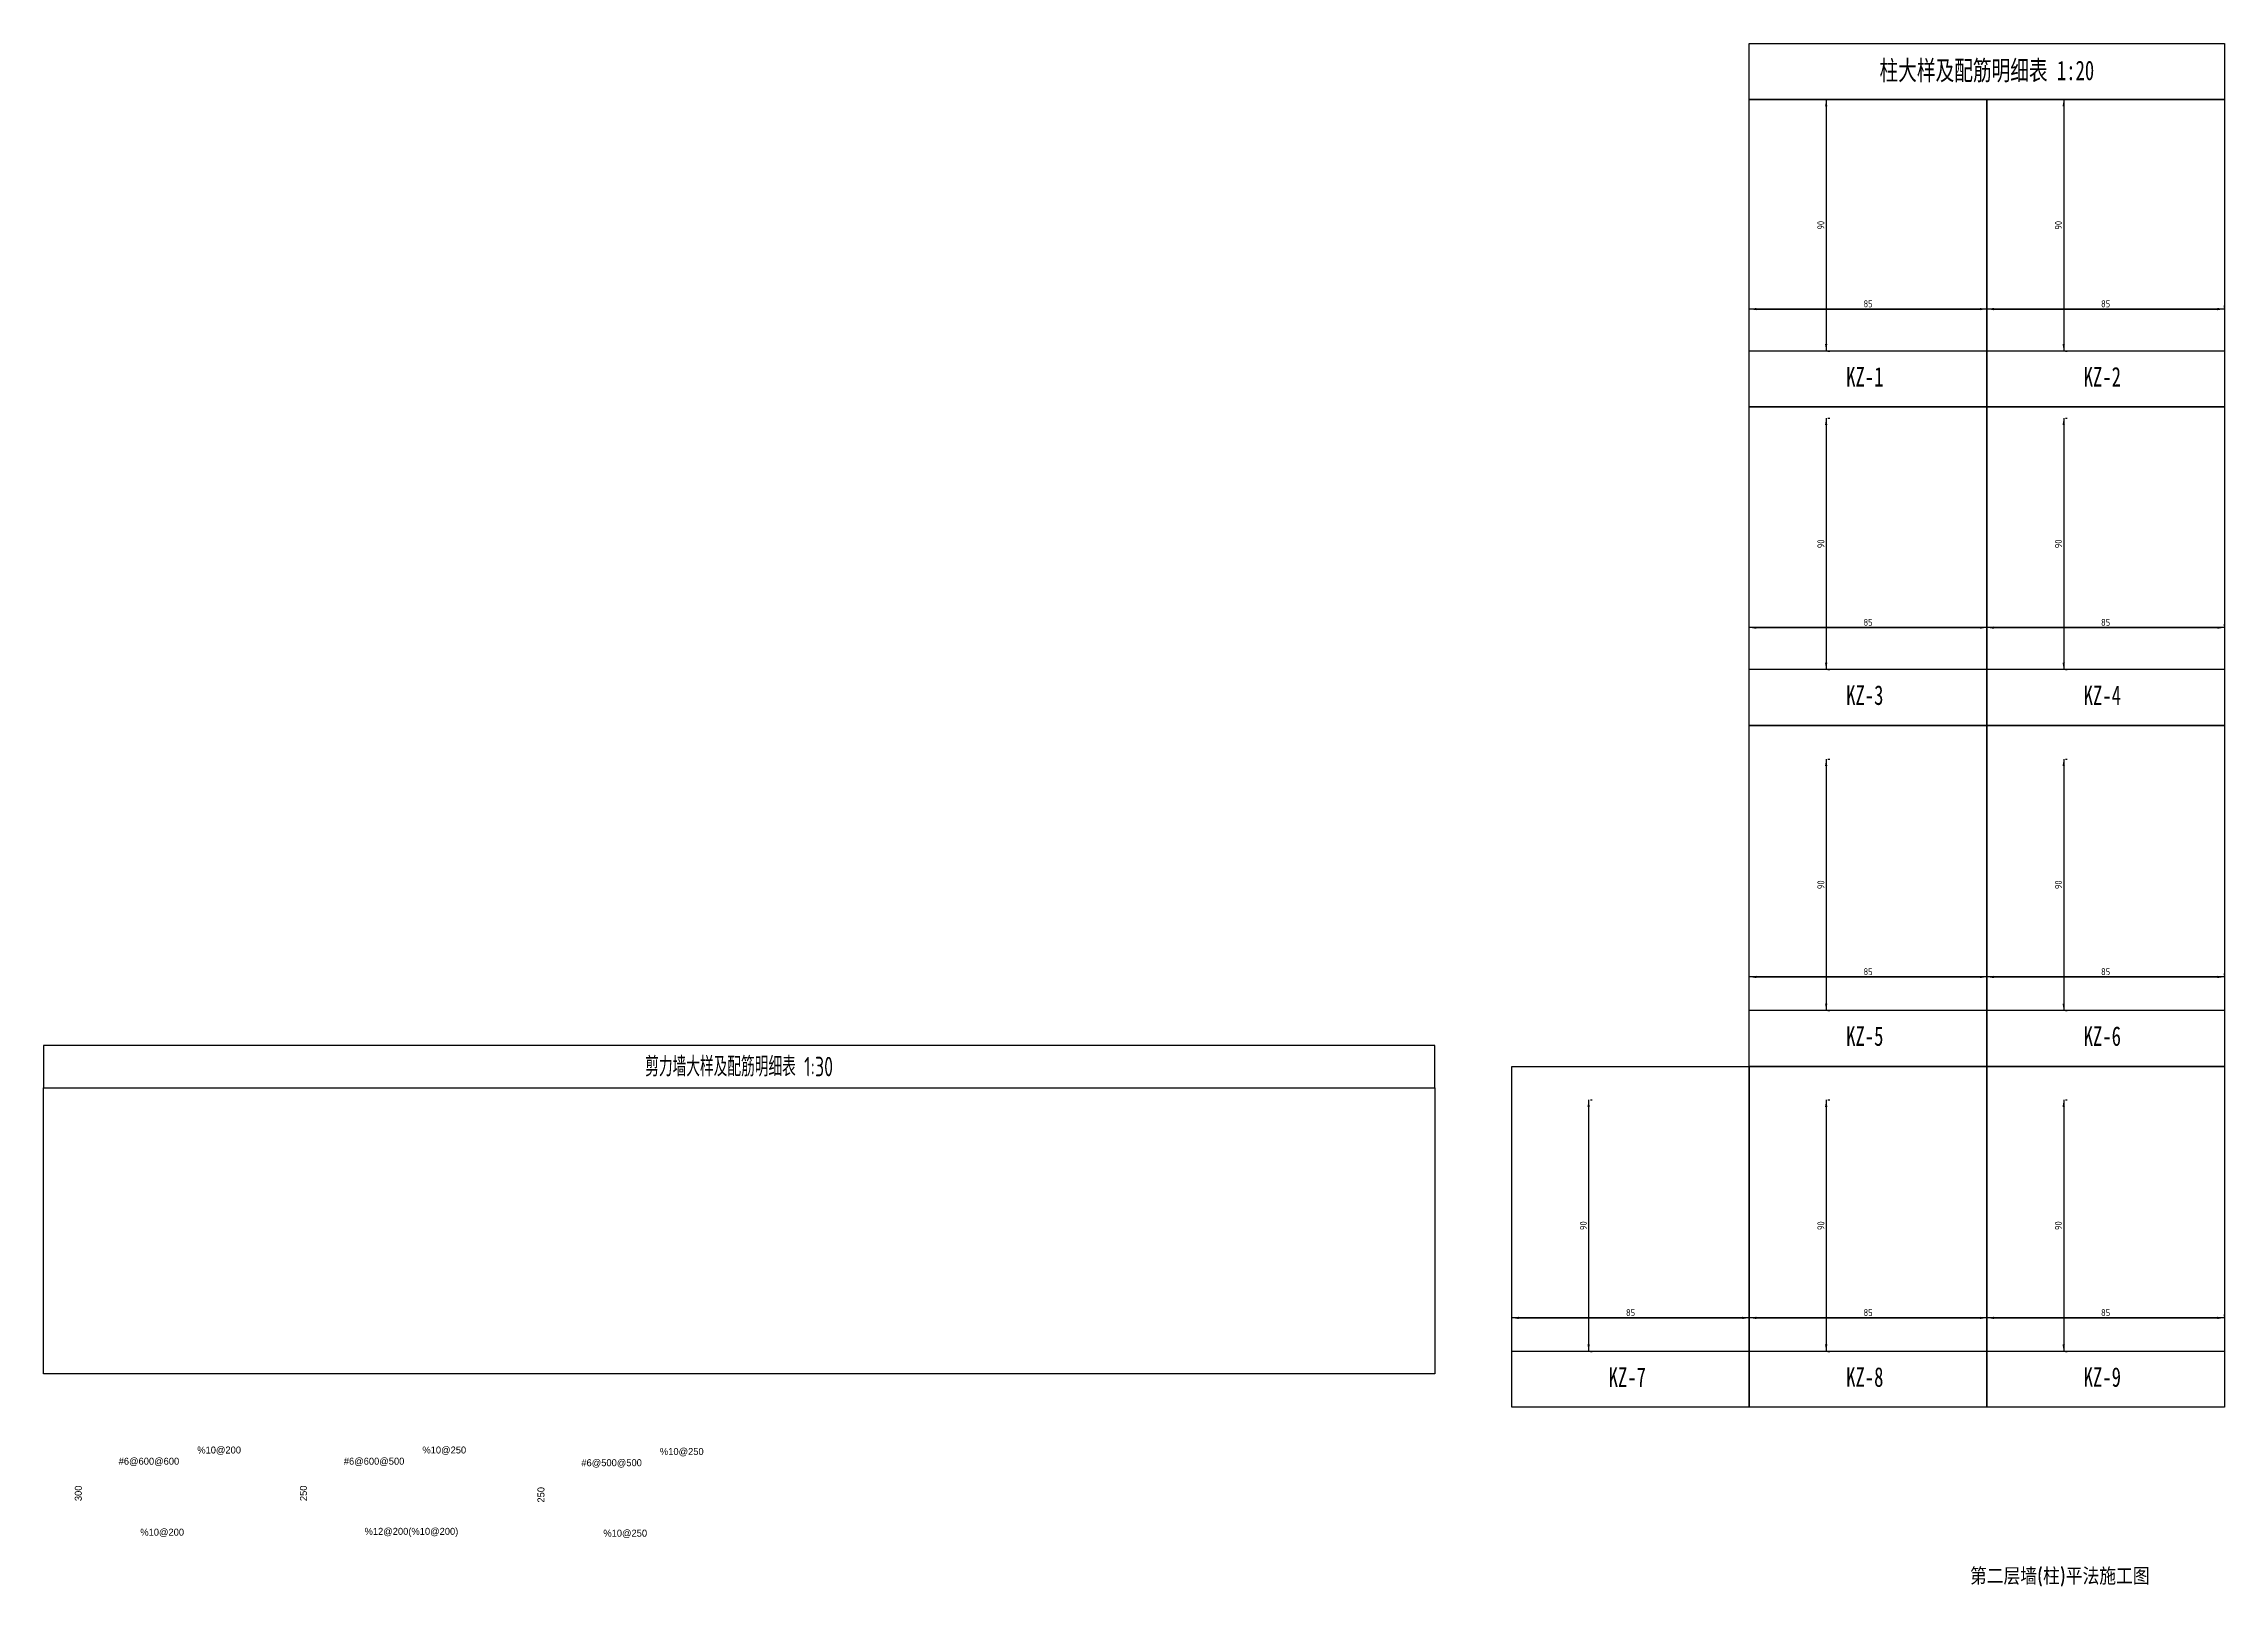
# Model space of a CAD drawing. Header units: millimetres. Extents: x 0 to 5000, y -622 to 594.
# Drawn here: x 1027 to 1807, y 19 to 571 of the extents above; entities that cross this region are included whole.
import ezdxf

# ---------------------------------------------------------------- set-up
doc = ezdxf.new("R2010")
doc.units = ezdxf.units.MM
doc.header["$LTSCALE"] = 0.01
doc.layers.add('PUB_TEXT', color=7, linetype='Continuous')
doc.styles.add('hztxt', font='tssdeng.shx', dxfattribs={"bigfont": 'hztxt.shx'})
doc.styles.get("Standard").update_dxf_attribs({"font": 'gbenor.shx'})
doc.styles.add('xxxx', font='RIF.ttf')
doc.styles.add('宋体', font='')
doc.styles.get('宋体').set_extended_font_data('SimSun')
doc.dimstyles.new('ISO-25', dxfattribs={"dimtxt": 2.5, "dimasz": 2.5, "dimexe": 1.25, "dimexo": 0.625, "dimtad": 1, "dimtxsty": 'Standard', "dimcen": 2.5, "dimadec": 0, "dimazin": 0, "dimtfac": 1, "dimtmove": 0, "dimatfit": 3, "dimfxl": 1, "dimarcsym": 0})

# ---------------------------------------------------------------- blocks, each defined once
blk = doc.blocks.new('*D13')
at = {"layer": 'Defpoints', "color": 0, "lineweight": -2, "transparency": 16777216}
for p, q in [((1637.4, 476.41), (1637.4, 477.03)), ((1722.4, 476.41), (1722.4, 477.03)), ((1639.9, 475.78), (1719.9, 475.78))]:
    blk.add_line(p, q, dxfattribs=at)
at = {"layer": 'Defpoints', "color": 0, "transparency": 16777216}
for p in [(1637.4, 475.78), (1722.4, 475.78), (1722.4, 475.78)]:
    blk.add_point(p, dxfattribs=at)
for points in [[(1639.9, 476.2), (1639.9, 475.37), (1637.4, 475.78)], [(1719.9, 476.2), (1719.9, 475.37), (1722.4, 475.78)]]:
    blk.add_solid(points, dxfattribs=at)
at = {"layer": 'Defpoints', "color": 0, "transparency": 16777216, "insert": (1679.9, 477.68), "char_height": 2.5, "attachment_point": 5}
blk.add_mtext('85', dxfattribs=at)
blk = doc.blocks.new('*D14')
at = {"layer": 'Defpoints', "color": 0, "lineweight": -2, "transparency": 16777216}
for p, q in [((1664.9, 548.28), (1664.9, 463.28)), ((1665.53, 550.78), (1666.15, 550.78)), ((1665.53, 460.78), (1666.15, 460.78))]:
    blk.add_line(p, q, dxfattribs=at)
at = {"layer": 'Defpoints', "color": 0, "transparency": 16777216}
for p in [(1664.9, 550.78), (1664.9, 460.78), (1664.9, 460.78)]:
    blk.add_point(p, dxfattribs=at)
for points in [[(1664.48, 548.28), (1665.32, 548.28), (1664.9, 550.78)], [(1664.48, 463.28), (1665.32, 463.28), (1664.9, 460.78)]]:
    blk.add_solid(points, dxfattribs=at)
at = {"layer": 'Defpoints', "color": 0, "transparency": 16777216, "insert": (1663, 505.78), "char_height": 2.5, "attachment_point": 5, "rotation": 90}
blk.add_mtext('90', dxfattribs=at)
blk = doc.blocks.new('*D15')
at = {"layer": 'Defpoints', "color": 0, "lineweight": -2, "transparency": 16777216}
for p, q in [((1722.4, 476.41), (1722.4, 477.03)), ((1807.4, 476.41), (1807.4, 477.03)), ((1724.9, 475.78), (1804.9, 475.78))]:
    blk.add_line(p, q, dxfattribs=at)
at = {"layer": 'Defpoints', "color": 0, "transparency": 16777216}
for p in [(1722.4, 475.78), (1807.4, 475.78), (1807.4, 475.78)]:
    blk.add_point(p, dxfattribs=at)
for points in [[(1724.9, 476.2), (1724.9, 475.37), (1722.4, 475.78)], [(1804.9, 476.2), (1804.9, 475.37), (1807.4, 475.78)]]:
    blk.add_solid(points, dxfattribs=at)
at = {"layer": 'Defpoints', "color": 0, "transparency": 16777216, "insert": (1764.9, 477.68), "char_height": 2.5, "attachment_point": 5}
blk.add_mtext('85', dxfattribs=at)
blk = doc.blocks.new('*D16')
at = {"layer": 'Defpoints', "color": 0, "lineweight": -2, "transparency": 16777216}
for p, q in [((1749.9, 548.28), (1749.9, 463.28)), ((1750.53, 550.78), (1751.15, 550.78)), ((1750.53, 460.78), (1751.15, 460.78))]:
    blk.add_line(p, q, dxfattribs=at)
at = {"layer": 'Defpoints', "color": 0, "transparency": 16777216}
for p in [(1749.9, 550.78), (1749.9, 460.78), (1749.9, 460.78)]:
    blk.add_point(p, dxfattribs=at)
for points in [[(1749.48, 548.28), (1750.32, 548.28), (1749.9, 550.78)], [(1749.48, 463.28), (1750.32, 463.28), (1749.9, 460.78)]]:
    blk.add_solid(points, dxfattribs=at)
at = {"layer": 'Defpoints', "color": 0, "transparency": 16777216, "insert": (1748, 505.78), "char_height": 2.5, "attachment_point": 5, "rotation": 90}
blk.add_mtext('90', dxfattribs=at)
blk = doc.blocks.new('*D17')
at = {"layer": 'Defpoints', "color": 0, "lineweight": -2, "transparency": 16777216}
for p, q in [((1637.4, 362.41), (1637.4, 363.03)), ((1639.9, 361.78), (1719.9, 361.78)), ((1722.4, 362.41), (1722.4, 363.03))]:
    blk.add_line(p, q, dxfattribs=at)
at = {"layer": 'Defpoints', "color": 0, "transparency": 16777216}
for p in [(1637.4, 361.78), (1722.4, 361.78), (1722.4, 361.78)]:
    blk.add_point(p, dxfattribs=at)
for points in [[(1639.9, 362.2), (1639.9, 361.37), (1637.4, 361.78)], [(1719.9, 362.2), (1719.9, 361.37), (1722.4, 361.78)]]:
    blk.add_solid(points, dxfattribs=at)
at = {"layer": 'Defpoints', "color": 0, "transparency": 16777216, "insert": (1679.9, 363.68), "char_height": 2.5, "attachment_point": 5}
blk.add_mtext('85', dxfattribs=at)
blk = doc.blocks.new('*D18')
at = {"layer": 'Defpoints', "color": 0, "lineweight": -2, "transparency": 16777216}
for p, q in [((1664.9, 434.28), (1664.9, 349.28)), ((1665.53, 436.78), (1666.15, 436.78)), ((1665.53, 346.78), (1666.15, 346.78))]:
    blk.add_line(p, q, dxfattribs=at)
at = {"layer": 'Defpoints', "color": 0, "transparency": 16777216}
for p in [(1664.9, 436.78), (1664.9, 346.78), (1664.9, 346.78)]:
    blk.add_point(p, dxfattribs=at)
for points in [[(1664.48, 434.28), (1665.32, 434.28), (1664.9, 436.78)], [(1664.48, 349.28), (1665.32, 349.28), (1664.9, 346.78)]]:
    blk.add_solid(points, dxfattribs=at)
at = {"layer": 'Defpoints', "color": 0, "transparency": 16777216, "insert": (1663, 391.78), "char_height": 2.5, "attachment_point": 5, "rotation": 90}
blk.add_mtext('90', dxfattribs=at)
blk = doc.blocks.new('*D19')
at = {"layer": 'Defpoints', "color": 0, "lineweight": -2, "transparency": 16777216}
for p, q in [((1722.4, 362.41), (1722.4, 363.03)), ((1724.9, 361.78), (1804.9, 361.78)), ((1807.4, 362.41), (1807.4, 363.03))]:
    blk.add_line(p, q, dxfattribs=at)
at = {"layer": 'Defpoints', "color": 0, "transparency": 16777216}
for p in [(1722.4, 361.78), (1807.4, 361.78), (1807.4, 361.78)]:
    blk.add_point(p, dxfattribs=at)
for points in [[(1724.9, 362.2), (1724.9, 361.37), (1722.4, 361.78)], [(1804.9, 362.2), (1804.9, 361.37), (1807.4, 361.78)]]:
    blk.add_solid(points, dxfattribs=at)
at = {"layer": 'Defpoints', "color": 0, "transparency": 16777216, "insert": (1764.9, 363.68), "char_height": 2.5, "attachment_point": 5}
blk.add_mtext('85', dxfattribs=at)
blk = doc.blocks.new('*D20')
at = {"layer": 'Defpoints', "color": 0, "lineweight": -2, "transparency": 16777216}
for p, q in [((1749.9, 434.28), (1749.9, 349.28)), ((1750.53, 436.78), (1751.15, 436.78)), ((1750.53, 346.78), (1751.15, 346.78))]:
    blk.add_line(p, q, dxfattribs=at)
at = {"layer": 'Defpoints', "color": 0, "transparency": 16777216}
for p in [(1749.9, 436.78), (1749.9, 346.78), (1749.9, 346.78)]:
    blk.add_point(p, dxfattribs=at)
for points in [[(1749.48, 434.28), (1750.32, 434.28), (1749.9, 436.78)], [(1749.48, 349.28), (1750.32, 349.28), (1749.9, 346.78)]]:
    blk.add_solid(points, dxfattribs=at)
at = {"layer": 'Defpoints', "color": 0, "transparency": 16777216, "insert": (1748, 391.78), "char_height": 2.5, "attachment_point": 5, "rotation": 90}
blk.add_mtext('90', dxfattribs=at)
blk = doc.blocks.new('*D21')
at = {"layer": 'Defpoints', "color": 0, "lineweight": -2, "transparency": 16777216}
for p, q in [((1637.4, 237.41), (1637.4, 238.03)), ((1639.9, 236.78), (1719.9, 236.78)), ((1722.4, 237.41), (1722.4, 238.03))]:
    blk.add_line(p, q, dxfattribs=at)
at = {"layer": 'Defpoints', "color": 0, "transparency": 16777216}
for p in [(1637.4, 236.78), (1722.4, 236.78), (1722.4, 236.78)]:
    blk.add_point(p, dxfattribs=at)
for points in [[(1639.9, 237.2), (1639.9, 236.37), (1637.4, 236.78)], [(1719.9, 237.2), (1719.9, 236.37), (1722.4, 236.78)]]:
    blk.add_solid(points, dxfattribs=at)
at = {"layer": 'Defpoints', "color": 0, "transparency": 16777216, "insert": (1679.9, 238.68), "char_height": 2.5, "attachment_point": 5}
blk.add_mtext('85', dxfattribs=at)
blk = doc.blocks.new('*D22')
at = {"layer": 'Defpoints', "color": 0, "lineweight": -2, "transparency": 16777216}
for p, q in [((1664.9, 312.28), (1664.9, 227.28)), ((1665.53, 314.78), (1666.15, 314.78)), ((1665.53, 224.78), (1666.15, 224.78))]:
    blk.add_line(p, q, dxfattribs=at)
at = {"layer": 'Defpoints', "color": 0, "transparency": 16777216}
for p in [(1664.9, 314.78), (1664.9, 224.78), (1664.9, 224.78)]:
    blk.add_point(p, dxfattribs=at)
for points in [[(1664.48, 312.28), (1665.32, 312.28), (1664.9, 314.78)], [(1664.48, 227.28), (1665.32, 227.28), (1664.9, 224.78)]]:
    blk.add_solid(points, dxfattribs=at)
at = {"layer": 'Defpoints', "color": 0, "transparency": 16777216, "insert": (1663, 269.78), "char_height": 2.5, "attachment_point": 5, "rotation": 90}
blk.add_mtext('90', dxfattribs=at)
blk = doc.blocks.new('*D23')
at = {"layer": 'Defpoints', "color": 0, "lineweight": -2, "transparency": 16777216}
for p, q in [((1722.4, 237.41), (1722.4, 238.03)), ((1724.9, 236.78), (1804.9, 236.78)), ((1807.4, 237.41), (1807.4, 238.03))]:
    blk.add_line(p, q, dxfattribs=at)
at = {"layer": 'Defpoints', "color": 0, "transparency": 16777216}
for p in [(1722.4, 236.78), (1807.4, 236.78), (1807.4, 236.78)]:
    blk.add_point(p, dxfattribs=at)
for points in [[(1724.9, 237.2), (1724.9, 236.37), (1722.4, 236.78)], [(1804.9, 237.2), (1804.9, 236.37), (1807.4, 236.78)]]:
    blk.add_solid(points, dxfattribs=at)
at = {"layer": 'Defpoints', "color": 0, "transparency": 16777216, "insert": (1764.9, 238.68), "char_height": 2.5, "attachment_point": 5}
blk.add_mtext('85', dxfattribs=at)
blk = doc.blocks.new('*D24')
at = {"layer": 'Defpoints', "color": 0, "lineweight": -2, "transparency": 16777216}
for p, q in [((1749.9, 312.28), (1749.9, 227.28)), ((1750.53, 314.78), (1751.15, 314.78)), ((1750.53, 224.78), (1751.15, 224.78))]:
    blk.add_line(p, q, dxfattribs=at)
at = {"layer": 'Defpoints', "color": 0, "transparency": 16777216}
for p in [(1749.9, 314.78), (1749.9, 224.78), (1749.9, 224.78)]:
    blk.add_point(p, dxfattribs=at)
for points in [[(1749.48, 312.28), (1750.32, 312.28), (1749.9, 314.78)], [(1749.48, 227.28), (1750.32, 227.28), (1749.9, 224.78)]]:
    blk.add_solid(points, dxfattribs=at)
at = {"layer": 'Defpoints', "color": 0, "transparency": 16777216, "insert": (1748, 269.78), "char_height": 2.5, "attachment_point": 5, "rotation": 90}
blk.add_mtext('90', dxfattribs=at)
blk = doc.blocks.new('*D25')
at = {"layer": 'Defpoints', "color": 0, "lineweight": -2, "transparency": 16777216}
for p, q in [((1552.4, 115.41), (1552.4, 116.03)), ((1554.9, 114.78), (1634.9, 114.78)), ((1637.4, 115.41), (1637.4, 116.03))]:
    blk.add_line(p, q, dxfattribs=at)
at = {"layer": 'Defpoints', "color": 0, "transparency": 16777216}
for p in [(1552.4, 114.78), (1637.4, 114.78), (1637.4, 114.78)]:
    blk.add_point(p, dxfattribs=at)
for points in [[(1554.9, 115.2), (1554.9, 114.37), (1552.4, 114.78)], [(1634.9, 115.2), (1634.9, 114.37), (1637.4, 114.78)]]:
    blk.add_solid(points, dxfattribs=at)
at = {"layer": 'Defpoints', "color": 0, "transparency": 16777216, "insert": (1594.9, 116.68), "char_height": 2.5, "attachment_point": 5}
blk.add_mtext('85', dxfattribs=at)
blk = doc.blocks.new('*D26')
at = {"layer": 'Defpoints', "color": 0, "lineweight": -2, "transparency": 16777216}
for p, q in [((1579.9, 190.28), (1579.9, 105.28)), ((1580.53, 192.78), (1581.15, 192.78)), ((1580.53, 102.78), (1581.15, 102.78))]:
    blk.add_line(p, q, dxfattribs=at)
at = {"layer": 'Defpoints', "color": 0, "transparency": 16777216}
for p in [(1579.9, 192.78), (1579.9, 102.78), (1579.9, 102.78)]:
    blk.add_point(p, dxfattribs=at)
for points in [[(1579.48, 190.28), (1580.32, 190.28), (1579.9, 192.78)], [(1579.48, 105.28), (1580.32, 105.28), (1579.9, 102.78)]]:
    blk.add_solid(points, dxfattribs=at)
at = {"layer": 'Defpoints', "color": 0, "transparency": 16777216, "insert": (1578, 147.78), "char_height": 2.5, "attachment_point": 5, "rotation": 90}
blk.add_mtext('90', dxfattribs=at)
blk = doc.blocks.new('*D27')
at = {"layer": 'Defpoints', "color": 0, "lineweight": -2, "transparency": 16777216}
for p, q in [((1637.4, 115.41), (1637.4, 116.03)), ((1639.9, 114.78), (1719.9, 114.78)), ((1722.4, 115.41), (1722.4, 116.03))]:
    blk.add_line(p, q, dxfattribs=at)
at = {"layer": 'Defpoints', "color": 0, "transparency": 16777216}
for p in [(1637.4, 114.78), (1722.4, 114.78), (1722.4, 114.78)]:
    blk.add_point(p, dxfattribs=at)
for points in [[(1639.9, 115.2), (1639.9, 114.37), (1637.4, 114.78)], [(1719.9, 115.2), (1719.9, 114.37), (1722.4, 114.78)]]:
    blk.add_solid(points, dxfattribs=at)
at = {"layer": 'Defpoints', "color": 0, "transparency": 16777216, "insert": (1679.9, 116.68), "char_height": 2.5, "attachment_point": 5}
blk.add_mtext('85', dxfattribs=at)
blk = doc.blocks.new('*D28')
at = {"layer": 'Defpoints', "color": 0, "lineweight": -2, "transparency": 16777216}
for p, q in [((1664.9, 190.28), (1664.9, 105.28)), ((1665.53, 192.78), (1666.15, 192.78)), ((1665.53, 102.78), (1666.15, 102.78))]:
    blk.add_line(p, q, dxfattribs=at)
at = {"layer": 'Defpoints', "color": 0, "transparency": 16777216}
for p in [(1664.9, 192.78), (1664.9, 102.78), (1664.9, 102.78)]:
    blk.add_point(p, dxfattribs=at)
for points in [[(1664.48, 190.28), (1665.32, 190.28), (1664.9, 192.78)], [(1664.48, 105.28), (1665.32, 105.28), (1664.9, 102.78)]]:
    blk.add_solid(points, dxfattribs=at)
at = {"layer": 'Defpoints', "color": 0, "transparency": 16777216, "insert": (1663, 147.78), "char_height": 2.5, "attachment_point": 5, "rotation": 90}
blk.add_mtext('90', dxfattribs=at)
blk = doc.blocks.new('*D29')
at = {"layer": 'Defpoints', "color": 0, "lineweight": -2, "transparency": 16777216}
for p, q in [((1722.4, 115.41), (1722.4, 116.03)), ((1724.9, 114.78), (1804.9, 114.78)), ((1807.4, 115.41), (1807.4, 116.03))]:
    blk.add_line(p, q, dxfattribs=at)
at = {"layer": 'Defpoints', "color": 0, "transparency": 16777216}
for p in [(1722.4, 114.78), (1807.4, 114.78), (1807.4, 114.78)]:
    blk.add_point(p, dxfattribs=at)
for points in [[(1724.9, 115.2), (1724.9, 114.37), (1722.4, 114.78)], [(1804.9, 115.2), (1804.9, 114.37), (1807.4, 114.78)]]:
    blk.add_solid(points, dxfattribs=at)
at = {"layer": 'Defpoints', "color": 0, "transparency": 16777216, "insert": (1764.9, 116.68), "char_height": 2.5, "attachment_point": 5}
blk.add_mtext('85', dxfattribs=at)
blk = doc.blocks.new('*D30')
at = {"layer": 'Defpoints', "color": 0, "lineweight": -2, "transparency": 16777216}
for p, q in [((1749.9, 190.28), (1749.9, 105.28)), ((1750.53, 192.78), (1751.15, 192.78)), ((1750.53, 102.78), (1751.15, 102.78))]:
    blk.add_line(p, q, dxfattribs=at)
at = {"layer": 'Defpoints', "color": 0, "transparency": 16777216}
for p in [(1749.9, 192.78), (1749.9, 102.78), (1749.9, 102.78)]:
    blk.add_point(p, dxfattribs=at)
for points in [[(1749.48, 190.28), (1750.32, 190.28), (1749.9, 192.78)], [(1749.48, 105.28), (1750.32, 105.28), (1749.9, 102.78)]]:
    blk.add_solid(points, dxfattribs=at)
at = {"layer": 'Defpoints', "color": 0, "transparency": 16777216, "insert": (1748, 147.78), "char_height": 2.5, "attachment_point": 5, "rotation": 90}
blk.add_mtext('90', dxfattribs=at)

msp = doc.modelspace()

# ---------------------------------------------------------------- linework, layer by layer
at = {"color": 3}
for p, q in [((1722.4, 475.782), (1637.4, 475.782)), ((1807.4, 475.782), (1722.4, 475.782)), ((1722.4, 361.782), (1637.4, 361.782)), ((1807.4, 361.782), (1722.4, 361.782)), ((1722.4, 236.782), (1637.4, 236.782)), ((1807.4, 236.782), (1722.4, 236.782)), ((1027, 94.807), (1027, 197.094)), ((1524.796, 197.094), (1524.796, 94.807)), ((1637.4, 114.782), (1552.4, 114.782)), ((1722.4, 114.782), (1637.4, 114.782)), ((1807.4, 114.782), (1722.4, 114.782)), ((1524.796, 94.807), (1027, 94.807))]:
    msp.add_line(p, q, dxfattribs=at)
for p, q in [((1722.4, 460.782), (1637.4, 460.782)), ((1807.4, 460.782), (1722.4, 460.782)), ((1722.4, 346.782), (1637.4, 346.782)), ((1807.4, 346.782), (1722.4, 346.782)), ((1722.4, 224.782), (1637.4, 224.782)), ((1807.4, 224.782), (1722.4, 224.782)), ((1637.4, 102.782), (1552.4, 102.782)), ((1722.4, 102.782), (1637.4, 102.782)), ((1807.4, 102.782), (1722.4, 102.782))]:
    msp.add_line(p, q)
for points in [[(1637.4, 570.782), (1807.4, 570.782), (1807.4, 550.782), (1637.4, 550.782)], [(1637.4, 550.782), (1722.4, 550.782), (1722.4, 440.782), (1637.4, 440.782)], [(1722.4, 550.782), (1807.4, 550.782), (1807.4, 440.782), (1722.4, 440.782)], [(1637.4, 440.782), (1722.4, 440.782), (1722.4, 326.782), (1637.4, 326.782)], [(1722.4, 440.782), (1807.4, 440.782), (1807.4, 326.782), (1722.4, 326.782)], [(1637.4, 326.782), (1722.4, 326.782), (1722.4, 204.782), (1637.4, 204.782)], [(1722.4, 326.782), (1807.4, 326.782), (1807.4, 204.782), (1722.4, 204.782)], [(1552.4, 204.782), (1637.4, 204.782), (1637.4, 82.782), (1552.4, 82.782)], [(1637.4, 204.782), (1722.4, 204.782), (1722.4, 82.782), (1637.4, 82.782)], [(1722.4, 204.782), (1807.4, 204.782), (1807.4, 82.782), (1722.4, 82.782)]]:
    msp.add_lwpolyline(points, close=True)
msp.add_lwpolyline([(1524.796, 212.262), (1027, 212.262), (1027, 197.094), (1524.796, 197.094)], close=True, dxfattribs=at)
at = {"layer": 'Defpoints', "color": 3}
for p, q in [((1664.9, 550.782), (1664.9, 460.782)), ((1749.9, 550.782), (1749.9, 460.782)), ((1664.9, 436.782), (1664.9, 346.782)), ((1749.9, 436.782), (1749.9, 346.782)), ((1664.9, 314.782), (1664.9, 224.782)), ((1749.9, 314.782), (1749.9, 224.782)), ((1579.9, 192.782), (1579.9, 102.782)), ((1664.9, 192.782), (1664.9, 102.782)), ((1749.9, 192.782), (1749.9, 102.782))]:
    msp.add_line(p, q, dxfattribs=at)

# ---------------------------------------------------------------- texts
at = {"color": 3, "char_height": 2.5, "attachment_point": 5, "style": 'xxxx'}
for s, insert, width in [('#6@600@600', (1064.691, 63.239), 19.64216), ('%10@200', (1089.81, 67.255), 16.71589), ('#6@600@500', (1145.26, 63.245), 19.64216), ('%10@250', (1170.378, 67.26), 16.71589), ('#6@500@500', (1230.26, 62.712), 19.64216), ('%10@250', (1255.378, 66.728), 16.71589), ('%10@200', (1069.43, 37.843), 16.71589), ('%12@200(%10@200)', (1158.623, 38.023), 16.71589), ('%10@250', (1235.131, 37.491), 16.71589)]:
    msp.add_mtext(s, dxfattribs=dict(at, insert=insert, width=width))
at = {"color": 3, "char_height": 2.5, "width": 14.99448, "attachment_point": 5, "rotation": 90, "style": 'xxxx'}
for s, insert in [('300', (1039.426, 52.001)), ('250', (1119.995, 52.006)), ('250', (1204.994, 51.473))]:
    msp.add_mtext(s, dxfattribs=dict(at, insert=insert))
at = {"insert": (1748.5, 22), "char_height": 6, "width": 95, "attachment_point": 5, "style": 'hztxt'}
msp.add_mtext('第二层墙(柱)平法施工图', dxfattribs=at)
at = {"layer": 'PUB_TEXT', "char_height": 7, "attachment_point": 5}
for s, insert, width, style in [('\\W0.7000;柱大样及配筋明细表 1:20', (1722.4, 560.782), 170, '宋体'), ('\\W0.7000;KZ-1', (1678.725, 451.578), 82.65024, '宋体'), ('{\\W0.7;KZ-2}', (1763.725, 451.578), 82.65024, '宋体'), ('{\\W0.7;KZ-3}', (1678.725, 337.578), 82.65024, '宋体'), ('{\\W0.7;KZ-4}', (1763.725, 337.578), 82.65024, '宋体'), ('{\\W0.7;KZ-5}', (1678.725, 215.578), 82.65024, '宋体'), ('{\\W0.7;KZ-6}', (1763.725, 215.578), 82.65024, '宋体'), ('{\\W0.7;剪力墙大样及配筋明细表 1:30}', (1275.898, 204.678), 497.79587, 'hztxt'), ('{\\W0.7;KZ-7}', (1593.725, 93.578), 82.65024, '宋体'), ('{\\W0.7;KZ-8}', (1678.725, 93.578), 82.65024, '宋体'), ('{\\W0.7;KZ-9}', (1763.725, 93.578), 82.65024, '宋体')]:
    msp.add_mtext(s, dxfattribs=dict(at, insert=insert, width=width, style=style))

# ---------------------------------------------------------------- dimensions: what is measured, and where the dimension line sits
at = {"layer": 'Defpoints', "color": 3}
for base, p1, p2, picture, middle in [((1664.9, 460.782), (1664.9, 550.782), (1664.9, 460.782), '*D14', (1662.999, 505.782)), ((1749.9, 460.782), (1749.9, 550.782), (1749.9, 460.782), '*D16', (1747.999, 505.782)), ((1664.9, 346.782), (1664.9, 436.782), (1664.9, 346.782), '*D18', (1662.999, 391.782)), ((1749.9, 346.782), (1749.9, 436.782), (1749.9, 346.782), '*D20', (1747.999, 391.782)), ((1664.9, 224.782), (1664.9, 314.782), (1664.9, 224.782), '*D22', (1662.999, 269.782)), ((1749.9, 224.782), (1749.9, 314.782), (1749.9, 224.782), '*D24', (1747.999, 269.782)), ((1579.9, 102.782), (1579.9, 192.782), (1579.9, 102.782), '*D26', (1577.999, 147.782)), ((1664.9, 102.782), (1664.9, 192.782), (1664.9, 102.782), '*D28', (1662.999, 147.782)), ((1749.9, 102.782), (1749.9, 192.782), (1749.9, 102.782), '*D30', (1747.999, 147.782))]:
    dim = msp.add_linear_dim(base=base, p1=p1, p2=p2, angle=90, dimstyle='ISO-25', dxfattribs=at)
    dim.commit()
    dim.dimension.update_dxf_attribs({"geometry": picture, "text_midpoint": middle})
for base, p1, p2, picture, middle in [((1722.4, 475.782), (1637.4, 475.782), (1722.4, 475.782), '*D13', (1679.9, 477.683)), ((1807.4, 475.782), (1722.4, 475.782), (1807.4, 475.782), '*D15', (1764.9, 477.683)), ((1722.4, 361.782), (1637.4, 361.782), (1722.4, 361.782), '*D17', (1679.9, 363.683)), ((1807.4, 361.782), (1722.4, 361.782), (1807.4, 361.782), '*D19', (1764.9, 363.683)), ((1722.4, 236.782), (1637.4, 236.782), (1722.4, 236.782), '*D21', (1679.9, 238.683)), ((1807.4, 236.782), (1722.4, 236.782), (1807.4, 236.782), '*D23', (1764.9, 238.683)), ((1637.4, 114.782), (1552.4, 114.782), (1637.4, 114.782), '*D25', (1594.9, 116.683)), ((1722.4, 114.782), (1637.4, 114.782), (1722.4, 114.782), '*D27', (1679.9, 116.683)), ((1807.4, 114.782), (1722.4, 114.782), (1807.4, 114.782), '*D29', (1764.9, 116.683))]:
    dim = msp.add_linear_dim(base=base, p1=p1, p2=p2, dimstyle='ISO-25', dxfattribs=at)
    dim.commit()
    dim.dimension.update_dxf_attribs({"geometry": picture, "text_midpoint": middle})

doc.saveas('drawing.dxf')
